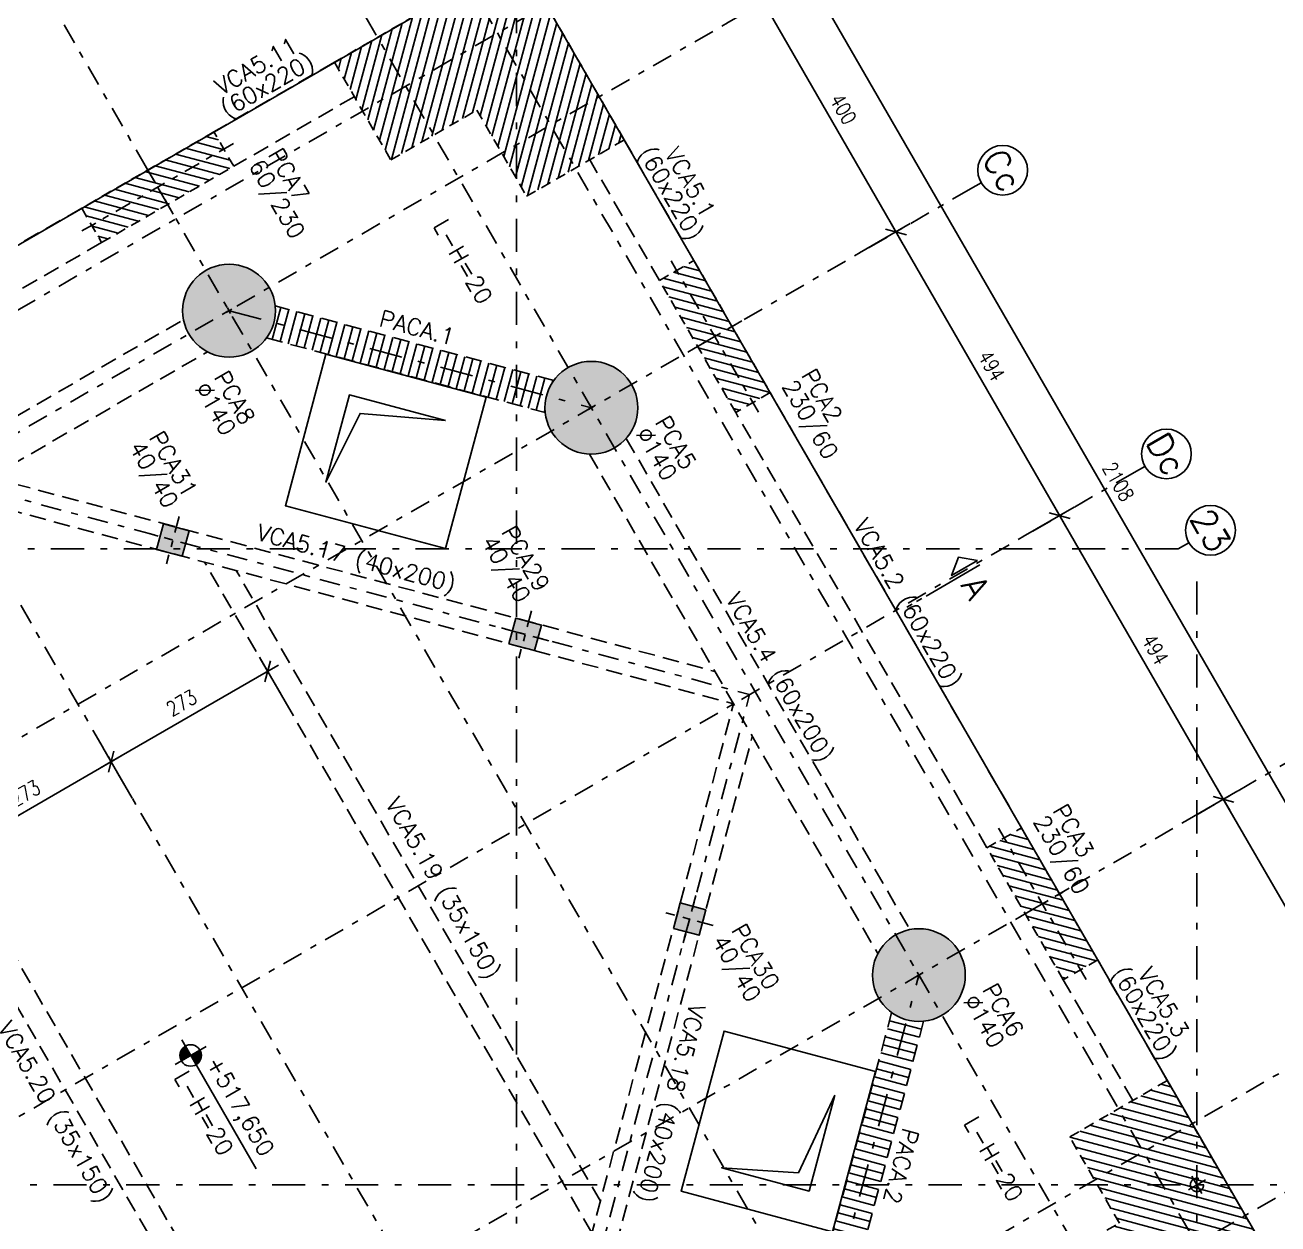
# Model space of a CAD drawing. Header units: metres. Extents: x 661733 to 661987, y 8168511 to 8168781.
# Drawn here: x 661846.17 to 661865.07, y 8168688.12 to 8168706.2 of the extents above; entities that cross this region are included whole.
import ezdxf
from ezdxf.enums import TextEntityAlignment as Align

# ---------------------------------------------------------------- set-up
doc = ezdxf.new("R2010")
doc.units = ezdxf.units.M
doc.header["$MEASUREMENT"] = 0
doc.linetypes.add('SPX-CAMPANARIO$0$DASHDOT2', pattern=[0.5, 0.25, -0.125, 0, -0.125])
doc.linetypes.add('SPX-CAMPANARIO$0$HIDDEN2', pattern=[0.1875, 0.125, -0.0625])
doc.layers.get('0').update_dxf_attribs({"linetype": 'CONTINUOUS'})
doc.layers.get('Defpoints').update_dxf_attribs({"linetype": 'CONTINUOUS'})
for name, color, linetype in [('SPX-CAMPANARIO$0$SP 00 Me1', 9, 'SPX-CAMPANARIO$0$DASHDOT2'), ('SPX-CAMPANARIO$0$SP0Me1', 9, 'SPX-CAMPANARIO$0$DASHDOT2'), ('SPX-CAMPANARIO$0$SP1CRT1', 3, 'CONTINUOUS'), ('SPX-CAMPANARIO$0$SP1INV1', 5, 'SPX-CAMPANARIO$0$HIDDEN2'), ('SPX-CAMPANARIO$0$SP1VST1', 2, 'CONTINUOUS'), ('SPX-CAMPANARIO$0$SP1VST3', 5, 'CONTINUOUS'), ('SPX-CAMPANARIO$0$SP2INV1', 5, 'SPX-CAMPANARIO$0$HIDDEN2'), ('SPX-CAMPANARIO$0$SP3HT2', 254, 'CONTINUOUS'), ('SPX-CAMPANARIO$0$SP3HT3', 9, 'CONTINUOUS'), ('SPX-CAMPANARIO$0$SP4DIM1', 5, 'CONTINUOUS'), ('SPX-CAMPANARIO$0$SP4TN 1', 5, 'CONTINUOUS'), ('SPX-CAMPANARIO$0$SP4TXT 2', 2, 'CONTINUOUS'), ('SPX-CAMPANARIO$0$SP4TXT4', 4, 'CONTINUOUS')]:
    doc.layers.add(name, color=color, linetype=linetype)
doc.styles.add('SPX-CAMPANARIO$0$SP_T-Geral', font='romans.shx')
doc.styles.add('SPX-CAMPANARIO$0$SP_TD_w.8', font='romans.shx', dxfattribs={"width": 0.8})
doc.dimstyles.new('SPX-CAMPANARIO$0$SP_D125cm_18', dxfattribs={"dimtxt": 0.225, "dimasz": 0.025, "dimexe": 0.25, "dimexo": 0.125, "dimgap": 0.125, "dimtad": 1, "dimdec": 1, "dimlfac": 100, "dimdsep": 46, "dimtxsty": 'SPX-CAMPANARIO$0$SP_TD_w.8', "dimblk": 'SPX-CAMPANARIO$0$TIC', "dimcen": 0.0125, "dimdle": 0.125, "dimclrt": 2, "dimadec": 3, "dimazin": 2, "dimtfac": 1, "dimtdec": 1, "dimtmove": 0, "dimatfit": 3, "dimfxl": 0.2, "dimtolj": 1, "dimtzin": 0, "dimarcsym": 0})

# ---------------------------------------------------------------- blocks, each defined once
blk = doc.blocks.new('*U61')
at = {"layer": 'SPX-CAMPANARIO$0$SP 00 Me1', "color": 0, "linetype": 'Continuous'}
blk.add_line((8.374916364184052e-15, -0.1500000000000909), (0, 0), dxfattribs=at)
blk.add_circle((2.512474909253946e-14, -0.4500000000000455), 0.3, dxfattribs=at)
at = {"layer": 'SPX-CAMPANARIO$0$SP 00 Me1', "color": 0, "linetype": 'Continuous', "style": 'SPX-CAMPANARIO$0$SP_T-Geral'}
blk.add_attdef('EIXO?', text='', height=0.3, dxfattribs=at).set_placement((2.512474909253692e-14, -0.45), align=Align.MIDDLE_CENTER)
blk = doc.blocks.new('SPX-CAMPANARIO$0$TIC')
at = {"color": 2, "linetype": 'Continuous'}
blk.add_line((4.59619407771256, 4.596194077712564), (-4.596194077712553, -4.596194077712553), dxfattribs=at)
at = {"color": 5}
blk.add_line((-1, 0), (7.5, 0), dxfattribs=at)
blk = doc.blocks.new('*D77')
at = {"layer": 'Defpoints', "color": 0, "linetype": 'Continuous', "transparency": 16777216}
for p in [(-8.939339828677475, 14.24376711369759), (-10.53933983296156, 13.48399030708721), (-8.939339828677475, 13.48399030615589)]:
    blk.add_point(p, dxfattribs=at)
at = {"layer": 'SPX-CAMPANARIO$0$SP4DIM1', "color": 0, "linetype": 'Continuous', "lineweight": -2, "transparency": 16777216}
for p, q in [((-10.53933983296156, 13.60899030708721), (-10.53933983296156, 14.49376711369759)), ((-8.939339828677475, 13.60899030615589), (-8.939339828677475, 14.49376711369759)), ((-10.51433983296156, 14.24376711369759), (-8.964339828677476, 14.24376711369759))]:
    blk.add_line(p, q, dxfattribs=at)
at = {"layer": 'SPX-CAMPANARIO$0$SP4DIM1', "color": 0, "linetype": 'Continuous', "lineweight": -2, "transparency": 16777216, "xscale": 0.025, "yscale": 0.025, "zscale": 0.025, "rotation": 180}
blk.add_blockref('SPX-CAMPANARIO$0$TIC', (-10.53933983296156, 14.24376711369759), dxfattribs=at)
at = {"layer": 'SPX-CAMPANARIO$0$SP4DIM1', "color": 0, "linetype": 'Continuous', "lineweight": -2, "transparency": 16777216, "xscale": 0.025, "yscale": 0.025, "zscale": 0.025}
blk.add_blockref('SPX-CAMPANARIO$0$TIC', (-8.939339828677475, 14.24376711369759), dxfattribs=at)
at = {"layer": 'SPX-CAMPANARIO$0$SP4DIM1', "color": 2, "linetype": 'Continuous', "transparency": 16777216, "insert": (-9.739339830819517, 14.48126711369759), "char_height": 0.225, "attachment_point": 5, "style": 'SPX-CAMPANARIO$0$SP_TD_w.8'}
blk.add_mtext('\\A1;160', dxfattribs=at)
blk = doc.blocks.new('*D78')
at = {"layer": 'Defpoints', "color": 0, "linetype": 'Continuous', "transparency": 16777216}
for p in [(10.53933982830495, 15.02651978017764), (-10.53933983296156, 14.26674297356726), (10.53933982830495, 14.26674296129786)]:
    blk.add_point(p, dxfattribs=at)
at = {"layer": 'SPX-CAMPANARIO$0$SP4DIM1', "color": 0, "linetype": 'Continuous', "lineweight": -2, "transparency": 16777216}
for p, q in [((-10.53933983296156, 14.39174297356726), (-10.53933983296156, 15.27651978017764)), ((10.53933982830495, 14.39174296129786), (10.53933982830495, 15.27651978017764)), ((-10.51433983296156, 15.02651978017764), (10.51433982830495, 15.02651978017764))]:
    blk.add_line(p, q, dxfattribs=at)
at = {"layer": 'SPX-CAMPANARIO$0$SP4DIM1', "color": 0, "linetype": 'Continuous', "lineweight": -2, "transparency": 16777216, "xscale": 0.025, "yscale": 0.025, "zscale": 0.025, "rotation": 180}
blk.add_blockref('SPX-CAMPANARIO$0$TIC', (-10.53933983296156, 15.02651978017764), dxfattribs=at)
at = {"layer": 'SPX-CAMPANARIO$0$SP4DIM1', "color": 0, "linetype": 'Continuous', "lineweight": -2, "transparency": 16777216, "xscale": 0.025, "yscale": 0.025, "zscale": 0.025}
blk.add_blockref('SPX-CAMPANARIO$0$TIC', (10.53933982830495, 15.02651978017764), dxfattribs=at)
at = {"layer": 'SPX-CAMPANARIO$0$SP4DIM1', "color": 2, "linetype": 'Continuous', "transparency": 16777216, "insert": (-2.328305533817596e-09, 15.26401978017764), "char_height": 0.225, "attachment_point": 5, "style": 'SPX-CAMPANARIO$0$SP_TD_w.8'}
blk.add_mtext('\\A1;2108', dxfattribs=at)
blk = doc.blocks.new('*D79')
at = {"layer": 'Defpoints', "color": 0, "linetype": 'Continuous', "transparency": 16777216}
for p in [(-8.939339828677475, 14.24376711369759), (-8.939339828677475, 13.48399030615589), (-4.939339831471443, 13.48399030848419)]:
    blk.add_point(p, dxfattribs=at)
at = {"layer": 'SPX-CAMPANARIO$0$SP4DIM1', "color": 0, "linetype": 'Continuous', "lineweight": -2, "transparency": 16777216}
for p, q in [((-8.939339828677475, 13.60899030615589), (-8.939339828677475, 14.49376711369759)), ((-4.939339831471443, 13.60899030848419), (-4.939339831471443, 14.49376711369759)), ((-4.964339831471444, 14.24376711369759), (-8.914339828677475, 14.24376711369759))]:
    blk.add_line(p, q, dxfattribs=at)
at = {"layer": 'SPX-CAMPANARIO$0$SP4DIM1', "color": 0, "linetype": 'Continuous', "lineweight": -2, "transparency": 16777216, "xscale": 0.025, "yscale": 0.025, "zscale": 0.025, "rotation": 180}
blk.add_blockref('SPX-CAMPANARIO$0$TIC', (-8.939339828677475, 14.24376711369759), dxfattribs=at)
at = {"layer": 'SPX-CAMPANARIO$0$SP4DIM1', "color": 0, "linetype": 'Continuous', "lineweight": -2, "transparency": 16777216, "xscale": 0.025, "yscale": 0.025, "zscale": 0.025}
blk.add_blockref('SPX-CAMPANARIO$0$TIC', (-4.939339831471443, 14.24376711369759), dxfattribs=at)
at = {"layer": 'SPX-CAMPANARIO$0$SP4DIM1', "color": 2, "linetype": 'Continuous', "transparency": 16777216, "insert": (-6.939339830074459, 14.48126711369759), "char_height": 0.225, "attachment_point": 5, "style": 'SPX-CAMPANARIO$0$SP_TD_w.8'}
blk.add_mtext('\\A1;400', dxfattribs=at)
blk = doc.blocks.new('*D80')
at = {"layer": 'Defpoints', "color": 0, "linetype": 'Continuous', "transparency": 16777216}
for p in [(-1.924236953822741e-09, 14.24376711369759), (-4.939339831471443, 13.48399030848419), (-1.924237000345653e-09, 13.48399030560912)]:
    blk.add_point(p, dxfattribs=at)
at = {"layer": 'SPX-CAMPANARIO$0$SP4DIM1', "color": 0, "linetype": 'Continuous', "lineweight": -2, "transparency": 16777216}
for p, q in [((-4.939339831471443, 13.60899030848419), (-4.939339831471443, 14.49376711369759)), ((-1.92423699269161e-09, 13.60899030560912), (-1.924236938514656e-09, 14.49376711369759)), ((-4.914339831471443, 14.24376711369759), (-0.02500000192423696, 14.24376711369759))]:
    blk.add_line(p, q, dxfattribs=at)
at = {"layer": 'SPX-CAMPANARIO$0$SP4DIM1', "color": 0, "linetype": 'Continuous', "lineweight": -2, "transparency": 16777216, "xscale": 0.025, "yscale": 0.025, "zscale": 0.025, "rotation": 180}
blk.add_blockref('SPX-CAMPANARIO$0$TIC', (-4.939339831471443, 14.24376711369759), dxfattribs=at)
at = {"layer": 'SPX-CAMPANARIO$0$SP4DIM1', "color": 0, "linetype": 'Continuous', "lineweight": -2, "transparency": 16777216, "xscale": 0.025, "yscale": 0.025, "zscale": 0.025}
blk.add_blockref('SPX-CAMPANARIO$0$TIC', (-1.924236953822741e-09, 14.24376711369759), dxfattribs=at)
at = {"layer": 'SPX-CAMPANARIO$0$SP4DIM1', "color": 2, "linetype": 'Continuous', "transparency": 16777216, "insert": (-2.46966991669784, 14.48126711369759), "char_height": 0.225, "attachment_point": 5, "style": 'SPX-CAMPANARIO$0$SP_TD_w.8'}
blk.add_mtext('\\A1;494', dxfattribs=at)
blk = doc.blocks.new('*D81')
at = {"layer": 'Defpoints', "color": 0, "linetype": 'Continuous', "transparency": 16777216}
for p in [(4.939339827807744, 14.2437671122195), (-1.924236769923482e-09, 13.48399030560912), (4.939339827807744, 13.48399030273405)]:
    blk.add_point(p, dxfattribs=at)
at = {"layer": 'SPX-CAMPANARIO$0$SP4DIM1', "color": 0, "linetype": 'Continuous', "lineweight": -2, "transparency": 16777216}
for p, q in [((-1.92423676226944e-09, 13.60899030560912), (-1.924236708092485e-09, 14.4937671122195)), ((4.939339827807744, 13.60899030273405), (4.939339827807744, 14.4937671122195)), ((0.02499999807576328, 14.2437671122195), (4.914339827807744, 14.2437671122195))]:
    blk.add_line(p, q, dxfattribs=at)
at = {"layer": 'SPX-CAMPANARIO$0$SP4DIM1', "color": 0, "linetype": 'Continuous', "lineweight": -2, "transparency": 16777216, "xscale": 0.025, "yscale": 0.025, "zscale": 0.025, "rotation": 180}
blk.add_blockref('SPX-CAMPANARIO$0$TIC', (-1.92423672340057e-09, 14.2437671122195), dxfattribs=at)
at = {"layer": 'SPX-CAMPANARIO$0$SP4DIM1', "color": 0, "linetype": 'Continuous', "lineweight": -2, "transparency": 16777216, "xscale": 0.025, "yscale": 0.025, "zscale": 0.025}
blk.add_blockref('SPX-CAMPANARIO$0$TIC', (4.939339827807744, 14.2437671122195), dxfattribs=at)
at = {"layer": 'SPX-CAMPANARIO$0$SP4DIM1', "color": 2, "linetype": 'Continuous', "transparency": 16777216, "insert": (2.469669912941754, 14.4812671122195), "char_height": 0.225, "attachment_point": 5, "style": 'SPX-CAMPANARIO$0$SP_TD_w.8'}
blk.add_mtext('\\A1;494', dxfattribs=at)
blk = doc.blocks.new('*D82')
at = {"layer": 'Defpoints', "color": 0, "linetype": 'Continuous', "transparency": 16777216}
for p in [(8.93933982681483, 14.24376711369759), (4.939339827807744, 13.48399030708721), (8.93933982681483, 13.4839903047589)]:
    blk.add_point(p, dxfattribs=at)
at = {"layer": 'SPX-CAMPANARIO$0$SP4DIM1', "color": 0, "linetype": 'Continuous', "lineweight": -2, "transparency": 16777216}
for p, q in [((4.939339827807744, 13.60899030708721), (4.939339827807744, 14.49376711369759)), ((8.93933982681483, 13.6089903047589), (8.93933982681483, 14.49376711369759)), ((4.964339827807745, 14.24376711369759), (8.91433982681483, 14.24376711369759))]:
    blk.add_line(p, q, dxfattribs=at)
at = {"layer": 'SPX-CAMPANARIO$0$SP4DIM1', "color": 0, "linetype": 'Continuous', "lineweight": -2, "transparency": 16777216, "xscale": 0.025, "yscale": 0.025, "zscale": 0.025, "rotation": 180}
blk.add_blockref('SPX-CAMPANARIO$0$TIC', (4.939339827807744, 14.24376711369759), dxfattribs=at)
at = {"layer": 'SPX-CAMPANARIO$0$SP4DIM1', "color": 0, "linetype": 'Continuous', "lineweight": -2, "transparency": 16777216, "xscale": 0.025, "yscale": 0.025, "zscale": 0.025}
blk.add_blockref('SPX-CAMPANARIO$0$TIC', (8.93933982681483, 14.24376711369759), dxfattribs=at)
at = {"layer": 'SPX-CAMPANARIO$0$SP4DIM1', "color": 2, "linetype": 'Continuous', "transparency": 16777216, "insert": (6.939339827311287, 14.48126711369759), "char_height": 0.225, "attachment_point": 5, "style": 'SPX-CAMPANARIO$0$SP_TD_w.8'}
blk.add_mtext('\\A1;400', dxfattribs=at)
blk = doc.blocks.new('*D92')
at = {"layer": 'Defpoints', "color": 0, "linetype": 'Continuous', "transparency": 16777216}
for p in [(1.895115945769265, 15.53933982830494), (-14.63931542541832, 10.53933983085618), (15.53933983109891, 10.53933982271701), (13.39672653883932, 9.505170608980052), (15.53933983016759, 7.661843483356268)]:
    blk.add_point(p, dxfattribs=at)
at = {"layer": 'SPX-CAMPANARIO$0$SP4DIM1', "color": 0, "linetype": 'Continuous', "lineweight": -2, "transparency": 16777216}
blk.add_arc((10.55536997732336, 10.53933982406118), 3.023708497043206, 330.473722401157, 359.5262775443127, dxfattribs=at)
at = {"layer": 'SPX-CAMPANARIO$0$SP4DIM1', "color": 0, "linetype": 'Continuous', "lineweight": -2, "transparency": 16777216, "xscale": 0.025, "yscale": 0.025, "zscale": 0.025}
for p, rotation in [((13.57907847436657, 10.53933982324569), 89.76313876443008), ((13.17397834837051, 9.027485573753598), 240.2368611810396)]:
    blk.add_blockref('SPX-CAMPANARIO$0$TIC', p, dxfattribs=dict(at, rotation=rotation))
at = {"layer": 'SPX-CAMPANARIO$0$SP4DIM1', "color": 2, "linetype": 'Continuous', "transparency": 16777216, "insert": (13.24664072170028, 9.81821600011925), "char_height": 0.225, "attachment_point": 5, "rotation": 74.99999997273477, "style": 'SPX-CAMPANARIO$0$SP_TD_w.8'}
blk.add_mtext('\\A1;30°', dxfattribs=at)
blk = doc.blocks.new('SPX-CAMPANARIO$0$SP_P_L_F')
at = {"layer": 'SPX-CAMPANARIO$0$SP3HT3'}
h = blk.add_hatch(dxfattribs=at)
h.set_pattern_fill('ANSI31', color=256)
h.set_pattern_definition([(45, (-0.4499999999767397, -1.949999991245568), (-0.08838834764831845, 0.08838834764831845), [])])
h.paths.add_polyline_path([(-2.349999999976717, 0.8500000089406967), (0.8499999999767169, 0.8500000089406967), (0.8499999999767169, -2.349999991245568), (-0.8499999999767169, -2.349999991245568), (-0.8499999999767169, -0.8499999912455678), (-2.349999999976717, -0.8499999921768904)])
at = {"layer": 'SPX-CAMPANARIO$0$SP2INV1', "ltscale": 1.25}
blk.add_lwpolyline([(-2.349999999976717, 0.8500000089406967), (0.8499999999767169, 0.8500000089406967), (0.8499999999767169, -2.349999991245568), (-0.8499999999767169, -2.349999991245568), (-0.8499999999767169, -0.8499999912455678), (-2.349999999976717, -0.8499999921768904), (-2.349999999976717, 0.8500000089406967)], dxfattribs=at)
blk = doc.blocks.new('SPX-CAMPANARIO$0$SP_P_140')
at = {"layer": 'SPX-CAMPANARIO$0$SP3HT2', "linetype": 'Continuous'}
h = blk.add_hatch(color=256, dxfattribs=at)
h.dxf.hatch_style = 1
edge = h.paths.add_edge_path()
edge.add_arc((0, 0), 0.6999999999827026, 0, 360)
at = {"layer": 'Defpoints'}
for p, q in [((-0.04999999981373549, 0), (0.05000000074505806, -9.313225746154785e-10)), ((-9.313225746154785e-10, -0.04999999981373549), (-9.313225746154785e-10, 0.04999999981373549))]:
    blk.add_line(p, q, dxfattribs=at)
at = {"layer": 'SPX-CAMPANARIO$0$SP1CRT1', "ltscale": 10}
blk.add_circle((0, 0), 0.6999999999827026, dxfattribs=at)
blk = doc.blocks.new('SPX-CAMPANARIO$0$SP_P_60_230_F')
at = {"layer": 'SPX-CAMPANARIO$0$SP3HT3'}
h = blk.add_hatch(dxfattribs=at)
h.set_pattern_fill('ANSI31', color=256)
h.set_pattern_definition([(45, (0.1000000001862418, 0.8300000023096799), (-0.08838834764831845, 0.08838834764831845), [])])
h.paths.add_polyline_path([(-0.3000000006693405, 1.069999998621642), (0.2999999997380186, 1.069999998621642), (0.3000000010784574, -1.230000001378357), (-0.2999999993289014, -1.230000001378357)])
at = {"layer": 'SPX-CAMPANARIO$0$SP0Me1'}
for p, q in [((-9.313221860374199e-10, 1.239999995753169), (9.313225746154785e-10, -1.399999999441206)), ((0.4699999978765845, -0.0800000013783575), (-0.469999996945262, -0.0800000013783575))]:
    blk.add_line(p, q, dxfattribs=at)
at = {"layer": 'SPX-CAMPANARIO$0$SP2INV1', "ltscale": 1.25}
blk.add_lwpolyline([(-0.3000000007450581, -1.230000001378357), (0.2999999998137355, -1.230000001378357), (0.2999999998137359, 1.069999998621642), (-0.3000000007450577, 1.069999998621642)], close=True, dxfattribs=at)
blk = doc.blocks.new('SPX-CAMPANARIO$0$SP_P_40_40')
at = {"layer": 'SPX-CAMPANARIO$0$SP3HT2', "linetype": 'Continuous'}
h = blk.add_hatch(color=256, dxfattribs=at)
h.dxf.hatch_style = 1
h.paths.add_polyline_path([(-0.2000000001862645, -0.2000000001862645), (0.2000000001862645, -0.1999999992549419), (0.2000000011175871, 0.2000000020489097), (-0.2000000011175871, 0.2000000020489097)])
at = {"layer": 'SPX-CAMPANARIO$0$SP0Me1'}
for p, q in [((0, 0.3699999982491136), (9.313225746154785e-10, -0.369999997317791)), ((0.3699999991804361, 9.313225746154785e-10), (-0.3699999963864684, 9.313225746154785e-10))]:
    blk.add_line(p, q, dxfattribs=at)
at = {"layer": 'SPX-CAMPANARIO$0$SP1CRT1', "ltscale": 10}
blk.add_lwpolyline([(-0.2000000001862645, -0.2000000001862645), (0.2000000001862645, -0.1999999992549419), (0.2000000011175871, 0.2000000020489097), (-0.2000000011175871, 0.2000000020489097)], close=True, dxfattribs=at)
blk = doc.blocks.new('SPX-CAMPANARIO$0$ELEV01')
at = {"layer": 'SPX-CAMPANARIO$0$SP1VST1'}
for points in [[(-7.639565990306437, 5.87651779782027), (-5.968244169838727, 4.205195969901979), (-4.200477211736143, 5.97296292707324), (-5.871799036860466, 7.644284752197564)], [(7.639565980993211, 5.876517805270851), (5.968244162388146, 4.205195975489914), (4.200477202422917, 5.972962931729853), (5.871799025684595, 7.644284756854177)]]:
    blk.add_lwpolyline(points, close=True, dxfattribs=at)
at = {"layer": 'SPX-CAMPANARIO$0$SP1VST3'}
for points in [[(-5.871799037791789, 6.93717797100544), (-6.932459209114313, 5.876517796888947), (-5.968244167976081, 4.912302752025425), (-6.611035347916186, 5.876517796888947), (-5.871799038723111, 6.93717797100544)], [(5.871799026615918, 6.937177976593375), (6.932459199801087, 5.876517802476883), (5.968244160525501, 4.912302758544683), (6.61103533860296, 5.876517803408206), (5.871799028478563, 6.937177976593375)]]:
    blk.add_lwpolyline(points, dxfattribs=at)
blk = doc.blocks.new('SPX-CAMPANARIO$0$SP_IND_CORTE2')
for p, q in [((-0.2700000000004366, 0), (-1.020000000000437, 0)), ((-0.1350000000002183, 0), (-0.2099999999991269, 0)), ((0, 0), (-0.0750000000007276, 0))]:
    blk.add_line(p, q)
blk.add_lwpolyline([(-1.020000000000437, 0.06000000000000227), (-0.6599999999998545, 0.06000000000000227), (-0.8400000000001455, 0.210000000000008)], close=True)
at = {"style": 'SPX-CAMPANARIO$0$SP_T-Geral'}
blk.add_attdef('1', text='', height=0.3, dxfattribs=at).set_placement((-0.8400000000001455, -0.1999999999999886), align=Align.MIDDLE_CENTER)
blk = doc.blocks.new('*D57')
at = {"layer": 'Defpoints', "color": 0, "linetype": 'Continuous', "transparency": 16777216}
for p in [(-3.937713556922972, -1.49011609786204e-08), (-3.177936743944883, -1.490116119384766e-08), (-3.177936690859497, -2.725000018253922)]:
    blk.add_point(p, dxfattribs=at)
at = {"layer": 'SPX-CAMPANARIO$0$SP4DIM1', "color": 0, "linetype": 'Continuous', "lineweight": -2, "transparency": 16777216}
for p, q in [((-3.302936743944883, -1.490116115843804e-08), (-4.187713556922972, -1.490116090780117e-08)), ((-3.937713556922973, -2.700000018253923), (-3.937713556922972, -0.02500001490116098)), ((-3.302936690859497, -2.725000018253922), (-4.187713556922973, -2.725000018253922))]:
    blk.add_line(p, q, dxfattribs=at)
at = {"layer": 'SPX-CAMPANARIO$0$SP4DIM1', "color": 0, "linetype": 'Continuous', "lineweight": -2, "transparency": 16777216, "xscale": 0.025, "yscale": 0.025, "zscale": 0.025}
for p, rotation in [((-3.937713556922972, -1.49011609786204e-08), 90), ((-3.937713556922973, -2.725000018253922), 270)]:
    blk.add_blockref('SPX-CAMPANARIO$0$TIC', p, dxfattribs=dict(at, rotation=rotation))
at = {"layer": 'SPX-CAMPANARIO$0$SP4DIM1', "color": 2, "linetype": 'Continuous', "transparency": 16777216, "insert": (-4.175213556922972, -1.362500016577542), "char_height": 0.225, "attachment_point": 5, "rotation": 90, "style": 'SPX-CAMPANARIO$0$SP_TD_w.8'}
blk.add_mtext('\\A1;273', dxfattribs=at)
blk = doc.blocks.new('*D58')
at = {"layer": 'Defpoints', "color": 0, "linetype": 'Continuous', "transparency": 16777216}
for p in [(-3.17793670669198, 2.724999990314245), (-3.937713556922972, -1.396983840400492e-08), (-3.177936743013561, -1.396983861923218e-08)]:
    blk.add_point(p, dxfattribs=at)
at = {"layer": 'SPX-CAMPANARIO$0$SP4DIM1', "color": 0, "linetype": 'Continuous', "lineweight": -2, "transparency": 16777216}
for p, q in [((-3.30293670669198, 2.724999990314245), (-4.187713556922971, 2.724999990314245)), ((-3.937713556922972, 2.699999990314245), (-3.937713556922972, 0.0249999860301616)), ((-3.302936743013561, -1.396983858382256e-08), (-4.187713556922972, -1.396983833318569e-08))]:
    blk.add_line(p, q, dxfattribs=at)
at = {"layer": 'SPX-CAMPANARIO$0$SP4DIM1', "color": 0, "linetype": 'Continuous', "lineweight": -2, "transparency": 16777216, "xscale": 0.025, "yscale": 0.025, "zscale": 0.025}
for p, rotation in [((-3.937713556922972, 2.724999990314245), 90), ((-3.937713556922972, -1.396983840400492e-08), 270)]:
    blk.add_blockref('SPX-CAMPANARIO$0$TIC', p, dxfattribs=dict(at, rotation=rotation))
at = {"layer": 'SPX-CAMPANARIO$0$SP4DIM1', "color": 2, "linetype": 'Continuous', "transparency": 16777216, "insert": (-4.175213556922972, 1.362499988172203), "char_height": 0.225, "attachment_point": 5, "rotation": 90, "style": 'SPX-CAMPANARIO$0$SP_TD_w.8'}
blk.add_mtext('\\A1;273', dxfattribs=at)
blk = doc.blocks.new('SPX-CAMPANARIO$0$SP_EIXOS_CAMP')
at = {"layer": 'SPX-CAMPANARIO$0$SP0Me1', "ltscale": 2}
for p, q in [((1.329643950142471, 15.53933982830494), (-14.63931542541832, -12.11970775347996)), ((12.40270331296169, 15.53933982830494), (-5.020952300990981, -14.63931541889906)), ((1.895115945769266, 15.53933982830494), (15.53933983016759, 7.661843483356268)), ((-14.63931542541832, 13.23869983571336), (15.53933983016759, -4.18495492732394)), ((9.625806368193071, 10.98942108435192), (9.925806368193072, 10.98942108435192)), ((9.775806368193072, 10.83942108435192), (9.775806368193072, 11.13942108435192))]:
    blk.add_line(p, q, dxfattribs=at)
at = {"layer": 'SPX-CAMPANARIO$0$SP0Me1', "ltscale": 1.25}
for p, q in [((-10.53933983296156, 15.53933982923627), (-10.53933983296156, -14.63931541889906)), ((-8.939339828677475, 15.53933982830495), (-8.939339829581828, -14.63931541889906)), ((-4.939339831471443, 15.53933982830495), (-4.939339831471443, -14.63931541889906)), ((-1.862645149230957e-09, 15.53933982923627), (-2.766997046325639e-09, -14.63931541889906)), ((4.939339827746153, 15.53933982830495), (4.939339828650505, -14.63931541889906)), ((8.93933982681483, 15.53933982830495), (8.93933982681483, -14.63931541889906)), ((10.53933982830495, 15.53933982923627), (10.53933982830495, -14.63931541889906)), ((-14.63931542541832, 10.53933983085618), (15.53933983109891, 10.53933982271701)), ((-14.63931542541832, 8.939339843335901), (15.53933983016759, 8.939339835196733)), ((-14.63931542541832, 4.939339844240252), (15.53933983109891, 4.939339835196733)), ((-14.63931542541832, 3.509524878347265e-09), (15.53933983016759, -3.725290298461914e-09))]:
    blk.add_line(p, q, dxfattribs=at)
at = {"layer": 'SPX-CAMPANARIO$0$SP0Me1', "ltscale": 2}
blk.add_circle((9.775806368193072, 10.98942108435191), 0.1, dxfattribs=at)
at = {"layer": 'SPX-CAMPANARIO$0$SP0Me1'}
ref = blk.add_blockref('*U61', (-4.939339840154721, 15.53933733269572), dxfattribs=dict(at, xscale=-1.25, yscale=1.25, zscale=1.25, rotation=180))
ref.add_attrib('EIXO?', 'Cc', dxfattribs={"layer": 'SPX-CAMPANARIO$0$SP 00 Me1', "color": 0, "linetype": 'Continuous', "height": 0.3750000000000001, "rotation": 3.201653208998473e-08, "style": 'SPX-CAMPANARIO$0$SP_T-Geral'}).set_placement((-4.939339841051119, 16.1018373317644), align=Align.MIDDLE_CENTER)
ref = blk.add_blockref('*U61', (-1.054592273617995e-08, 15.53933733545579), dxfattribs=dict(at, xscale=-1.25, yscale=1.25, zscale=1.25, rotation=180))
ref.add_attrib('EIXO?', 'Dc', dxfattribs={"layer": 'SPX-CAMPANARIO$0$SP 00 Me1', "color": 0, "linetype": 'Continuous', "height": 0.3750000000000001, "rotation": 3.201653208998473e-08, "style": 'SPX-CAMPANARIO$0$SP_T-Geral'}).set_placement((-1.086024398189167e-08, 16.10183733568862), align=Align.MIDDLE_CENTER)
ref = blk.add_blockref('*U61', (1.329643950142471, 15.53933982830494), dxfattribs=dict(at, xscale=-1.25, yscale=1.25, zscale=1.25, rotation=180))
ref.add_attrib('EIXO?', '23', dxfattribs={"layer": 'SPX-CAMPANARIO$0$SP 00 Me1', "color": 0, "linetype": 'Continuous', "height": 0.3750000000000001, "rotation": 3.201653208998473e-08, "style": 'SPX-CAMPANARIO$0$SP_T-Geral'}).set_placement((1.32964394982815, 16.10183982853777), align=Align.MIDDLE_CENTER)
at = {"layer": 'SPX-CAMPANARIO$0$SP4DIM1', "linetype": 'Continuous'}
dim = blk.add_angular_dim_2l(base=(13.39672653883932, 9.505170608980052), line1=((1.895115945769266, 15.53933982830494), (15.53933983016759, 7.661843483356268)), line2=((-14.63931542541832, 10.53933983085618), (15.53933983109891, 10.53933982271701)), dimstyle='SPX-CAMPANARIO$0$SP_D125cm_18', dxfattribs=at)
dim.commit()
dim.dimension.update_dxf_attribs({"geometry": '*D92', "text_midpoint": (13.24664072170028, 9.818216000119248)})
for base, p1, p2, picture, middle in [((10.53933982830495, 15.02651978017764), (-10.53933983296156, 14.26674297356726), (10.53933982830495, 14.26674296129786), '*D78', (-2.328305533817596e-09, 15.26401978017764)), ((4.939339827807744, 14.2437671122195), (-1.924236769923482e-09, 13.48399030560912), (4.939339827807744, 13.48399030273405), '*D81', (2.469669912941754, 14.4812671122195))]:
    dim = blk.add_linear_dim(base=base, p1=p1, p2=p2, dimstyle='SPX-CAMPANARIO$0$SP_D125cm_18', override={"dimdec": 0}, dxfattribs=at)
    dim.commit()
    dim.dimension.update_dxf_attribs({"geometry": picture, "text_midpoint": middle})
for base, p1, p2, picture, middle in [((-8.939339828677475, 14.24376711369759), (-10.53933983296156, 13.48399030708721), (-8.939339828677475, 13.48399030615589), '*D77', (-9.739339830819517, 14.48126711369759)), ((8.93933982681483, 14.24376711369759), (4.939339827807744, 13.48399030708721), (8.93933982681483, 13.4839903047589), '*D82', (6.939339827311287, 14.48126711369759))]:
    dim = blk.add_linear_dim(base=base, p1=p1, p2=p2, dimstyle='SPX-CAMPANARIO$0$SP_D125cm_18', dxfattribs=at)
    dim.commit()
    dim.dimension.update_dxf_attribs({"geometry": picture, "text_midpoint": middle})
dim = blk.add_linear_dim(base=(-8.939339828677475, 14.24376711369759), p1=(-4.939339831471443, 13.48399030848419), p2=(-8.939339828677475, 13.48399030615589), angle=180, dimstyle='SPX-CAMPANARIO$0$SP_D125cm_18', dxfattribs=at)
dim.commit()
dim.dimension.update_dxf_attribs({"geometry": '*D79', "text_midpoint": (-6.939339830074459, 14.48126711369759)})
dim = blk.add_linear_dim(base=(-1.924236953822741e-09, 14.24376711369759), p1=(-4.939339831471443, 13.48399030848419), p2=(-1.924237000345653e-09, 13.48399030560912), angle=7.016709298534877e-15, dimstyle='SPX-CAMPANARIO$0$SP_D125cm_18', override={"dimdec": 0}, dxfattribs=at)
dim.commit()
dim.dimension.update_dxf_attribs({"geometry": '*D80', "text_midpoint": (-2.46966991669784, 14.48126711369759)})
blk = doc.blocks.new('SPX-CAMPANARIO$0$02')
at = {"layer": 'SPX-CAMPANARIO$0$SP1INV1', "ltscale": 2}
for p, q in [((-8.56433982681483, 4.656612873077393e-09), (3.725290298461914e-08, 8.564339827746153)), ((-8.56433982681483, 0.5656854286789894), (-0.5656853877007961, 8.56433983054012)), ((8.564339822158217, 1.676380634307861e-08), (-5.401670932769775e-08, 8.564339827746153)), ((8.56433981936425, 0.5656854407861829), (0.5656853709369898, 8.564339831471443)), ((5.48933981359005, 3.075000001117587), (-5.489339816384017, 3.075000001117587)), ((5.839339816942811, 2.725000000558794), (-5.839339816942811, 2.724999999627471)), ((5.839339811354876, -2.725000000558794), (-5.839339820668101, -2.724999998696148)), ((5.489339811727405, -3.074999998323619), (-5.489339820109308, -3.074999998323619))]:
    blk.add_line(p, q, dxfattribs=at)
at = {"layer": 'SPX-CAMPANARIO$0$SP4DIM1', "linetype": 'Continuous'}
for base, p1, p2, angle, picture, middle in [((-3.937713556922972, -1.396983840400492e-08), (-3.17793670669198, 2.724999990314245), (-3.177936743013561, -1.396983861923218e-08), 269.9999991462263, '*D58', (-4.175213556922972, 1.362499988172203)), ((-3.937713556922972, -1.49011609786204e-08), (-3.177936690859497, -2.725000018253922), (-3.177936743944883, -1.490116119384766e-08), 90.00000117393877, '*D57', (-4.175213556922972, -1.362500016577542))]:
    dim = blk.add_linear_dim(base=base, p1=p1, p2=p2, angle=angle, dimstyle='SPX-CAMPANARIO$0$SP_D125cm_18', override={"dimdec": 0}, dxfattribs=at)
    dim.commit()
    dim.dimension.update_dxf_attribs({"geometry": picture, "text_midpoint": middle})
blk = doc.blocks.new('SPX-CAMPANARIO')
at = {"layer": 'SPX-CAMPANARIO$0$SP3HT3'}
h = blk.add_hatch(dxfattribs=at)
h.set_pattern_fill('ANSI31', color=256, angle=-269.9999999999999)
h.set_pattern_definition([(75.00000003911606, (661313.9104535133, 8168481.812456258), (-0.1207407283082206, 0.03235238055538492), [])])
h.paths.add_polyline_path([(661854.145825957, 8168700.841502456, 0.09155635214682219), (661854.0365290772, 8168700.611969421), (661849.9247236168, 8168701.713724372, 0.09155635140183307), (661849.9448362598, 8168701.96715425)])
h.paths.add_polyline_path([(661854.0365290772, 8168700.611969421, 0.0915563523672426), (661854.0164164342, 8168700.358539542), (661849.8154267361, 8168701.484191336, 0.09155635285831994), (661849.9247236168, 8168701.713724372)])
h = blk.add_hatch(dxfattribs=at)
h.set_pattern_fill('ANSI31', color=256)
h.set_pattern_definition([(345.0000000391159, (661313.9104535133, 8168481.812456258), (0.03235238055538506, 0.1207407283082206), [])])
h.paths.add_polyline_path([(661859.7242735362, 8168691.179347834, -0.09155635214682219), (661859.470843657, 8168691.199460476), (661858.3690887076, 8168687.087655015, -0.09155635140183307), (661858.5986217405, 8168686.978358136)])
h.paths.add_polyline_path([(661859.470843657, 8168691.199460476, -0.0915563523672426), (661859.2413106217, 8168691.308757355), (661858.1156588265, 8168687.107767658, -0.09155635285831994), (661858.3690887076, 8168687.087655015)])
at = {"layer": 'SPX-CAMPANARIO$0$SP 00 Me1', "ltscale": 2}
for p, q in [((661849.2485755353, 8168701.8948977), (661854.7126771518, 8168700.430796091)), ((661858.1879153762, 8168686.411506937), (661859.6520169878, 8168691.875608552))]:
    blk.add_line(p, q, dxfattribs=at)
at = {"layer": 'SPX-CAMPANARIO$0$SP0Me1', "ltscale": 1.25}
for p, q in [((661845.0172041745, 8168699.345168217), (661857.1002931119, 8168696.105828447)), ((661853.864099199, 8168684.021896588), (661857.1002931041, 8168696.105828442))]:
    blk.add_line(p, q, dxfattribs=at)
at = {"layer": 'SPX-CAMPANARIO$0$SP1INV1', "ltscale": 2}
for p, q in [((661850.8381580989, 8168705.641659945), (661849.0195047484, 8168704.591659942)), ((661851.1381580993, 8168705.122044703), (661849.3195047488, 8168704.072044699)), ((661856.2594393676, 8168702.651725312), (661855.2094393538, 8168704.47037866)), ((661855.7398241267, 8168702.351725308), (661854.6898241139, 8168704.170378658)), ((661847.0276463198, 8168703.441659939), (661840.4643172104, 8168699.652320108)), ((661847.32764632, 8168702.922044697), (661840.7643172105, 8168699.132704866)), ((661854.1458259533, 8168700.841502456), (661849.9448362555, 8168701.967154247)), ((661841.1549361253, 8168697.481840417), (661848.5620274112, 8168701.758326571)), ((661849.8154267335, 8168701.484191334), (661854.0164164305, 8168700.358539542)), ((661841.3927778807, 8168696.926338096), (661848.9241856572, 8168701.274598409)), ((661861.1987792167, 8168694.096537782), (661857.4094393731, 8168700.659866884)), ((661860.679163975, 8168693.796537781), (661856.8898241308, 8168700.359866883)), ((661855.2389597365, 8168699.969247934), (661859.5154458618, 8168692.562156631)), ((661854.6834574159, 8168699.73140618), (661859.0317176975, 8168692.199998387)), ((661863.3987792309, 8168690.286026008), (661862.3487792227, 8168692.104679356)), ((661862.8791639891, 8168689.986026007), (661861.8291639814, 8168691.804679355)), ((661858.1156588269, 8168687.107767657), (661859.2413106214, 8168691.308757354)), ((661859.7242735352, 8168691.179347832), (661858.5986217398, 8168686.978358136))]:
    blk.add_line(p, q, dxfattribs=at)
at = {"layer": 'SPX-CAMPANARIO$0$SP1VST1'}
blk.add_lwpolyline([(661853.609439392, 8168707.24165995), (661864.9987792361, 8168687.514744706), (661845.2718639844, 8168676.125404857), (661833.8825241403, 8168695.852320101)], close=True, dxfattribs=at)
at = {"layer": 'SPX-CAMPANARIO$0$SP4TN 1', "color": 9}
for p, q in [((661848.5351493303, 8168690.898189147), (661849.6578725623, 8168688.953575469)), ((661848.9039761894, 8168690.799362288), (661848.4363224714, 8168690.529362288))]:
    blk.add_line(p, q, dxfattribs=at)
blk.add_circle((661848.6701493303, 8168690.664362286), 0.1619999999999986, dxfattribs=at)
for points in [[(661848.6701493303, 8168690.664362286), (661848.5891493303, 8168690.804658403), (661848.5136693462, 8168690.706290974)], [(661848.6701493303, 8168690.664362286), (661848.529853215, 8168690.583362288), (661848.5136693462, 8168690.706290974)], [(661848.6701493303, 8168690.664362286), (661848.8104454458, 8168690.745362286), (661848.8266293143, 8168690.622433602)], [(661848.6701493303, 8168690.664362286), (661848.7511493303, 8168690.524066173), (661848.8266293143, 8168690.622433602)]]:
    blk.add_solid(points, dxfattribs=at)
for name, p, rotation in [('SPX-CAMPANARIO$0$02', (661849.4406516774, 8168691.683532394), 300.000000039103), ('SPX-CAMPANARIO$0$ELEV01', (661849.4406516837, 8168691.683532397), 300.000000039116)]:
    blk.add_blockref(name, p, dxfattribs=dict(rotation=rotation))
at = {"layer": 'SPX-CAMPANARIO$0$SP 00 Me1', "linetype": 'Continuous', "rotation": 300.000000039103}
blk.add_blockref('SPX-CAMPANARIO$0$SP_EIXOS_CAMP', (661849.4406516833, 8168691.683532397), dxfattribs=at)
at = {"layer": 'SPX-CAMPANARIO$0$SP1CRT1', "xscale": -1}
for name, p, rotation in [('SPX-CAMPANARIO$0$SP_P_L_F', (661853.2983177904, 8168706.080538349), 300.000000039103), ('SPX-CAMPANARIO$0$SP_P_60_230_F', (661856.6146317788, 8168701.43651404), 209.9999999799353), ('SPX-CAMPANARIO$0$SP_P_60_230_F', (661861.5539716075, 8168692.8813265), 209.9999999799353), ('SPX-CAMPANARIO$0$SP_P_40_40', (661856.1945879301, 8168692.720698784), 255.1368932482586), ('SPX-CAMPANARIO$0$SP_P_140', (661859.6520169878, 8168691.875608553), 300.0000000450238)]:
    blk.add_blockref(name, p, dxfattribs=dict(at, rotation=rotation))
at = {"layer": 'SPX-CAMPANARIO$0$SP1CRT1'}
for name, p, rotation in [('SPX-CAMPANARIO$0$SP_P_60_230_F', (661848.242857568, 8168703.79685232), 300.000000039103), ('SPX-CAMPANARIO$0$SP_P_140', (661849.2485755353, 8168701.8948977), 300.000000039103), ('SPX-CAMPANARIO$0$SP_P_140', (661854.7126771518, 8168700.430796091), 300.000000039103), ('SPX-CAMPANARIO$0$SP_P_40_40', (661848.4023148539, 8168698.436792878), 344.8631068076185), ('SPX-CAMPANARIO$0$SP_P_40_40', (661853.7158322372, 8168697.014029577), 344.8631068076185), ('SPX-CAMPANARIO$0$SP_P_L_F', (661863.8376576336, 8168687.825866291), 300.000000039103)]:
    blk.add_blockref(name, p, dxfattribs=dict(at, rotation=rotation))
at = {"layer": 'SPX-CAMPANARIO$0$SP4TXT4'}
ref = blk.add_blockref('SPX-CAMPANARIO$0$SP_IND_CORTE2', (661859.4691625496, 8168697.423785533), dxfattribs=dict(at, xscale=-1.25, yscale=1.25, zscale=1.25, rotation=30.00000021257377))
ref.add_attrib('Nº', 'A', dxfattribs={"height": 0.3749999999999999, "rotation": 300.0000000646171, "style": 'SPX-CAMPANARIO$0$SP_T-Geral'}).set_placement((661860.5091011105, 8168697.722559111), align=Align.MIDDLE_CENTER)
at = {"layer": 'SPX-CAMPANARIO$0$SP4TN 1', "insert": (661848.8304494747, 8168690.525377908), "char_height": 0.25, "attachment_point": 7, "rotation": 300.00000003910304, "style": 'SPX-CAMPANARIO$0$SP_T-Geral'}
blk.add_mtext_dynamic_manual_height_columns('+517,650', width=1.269714283868041, gutter_width=12.5, heights=[0], dxfattribs=at)
at = {"layer": 'SPX-CAMPANARIO$0$SP4TXT 2', "line_spacing_factor": 0.8, "style": 'SPX-CAMPANARIO$0$SP_T-Geral'}
for s, insert, char_height, attachment_point, rotation in [('VCA5.11\\P(60x220)', (661849.9288313662, 8168705.116659925), 0.25, 8, 30.00000005027063), ('PCA7\\P60/230', (661849.7575710481, 8168704.209492346), 0.25, 4, 300.00000003910304), ('VCA5.1\\P(60x220)', (661855.7344393607, 8168703.561051986), 0.25, 8, 300.00000003910304), ('L-H=20', (661852.7777927129, 8168702.635181653), 0.25, 5, 300.00000003910304), ('PACA.1', (661852.0531745689, 8168701.518095345), 0.25, 8, 345.0000000905396), ('PCA8\\P%%C140', (661848.9752175295, 8168700.872256977), 0.25, 4, 300.00000003910304), ('PCA2\\P230/60', (661857.7975056733, 8168700.883917073), 0.25, 4, 300.00000003910304), ('PCA5\\P%%C140', (661855.6270260352, 8168700.19329812), 0.25, 4, 300.00000003910304), ('PCA31\\P40/40', (661848.4981217114, 8168699.014435081), 0.2499999999999999, 6, 299.9999999347093), ('VCA5.2 (60x220)', (661859.3041092895, 8168697.378202313), 0.25, 8, 300.00000003910304), ('VCA5.17 (40x200)', (661851.116672227, 8168697.963230611), 0.25, 8, 344.99999989456427), ('PCA29\\P40/40', (661853.8113895375, 8168697.590749241), 0.2499999999999999, 6, 299.99999993470936), ('VCA5.4 (60x200)', (661857.3772027915, 8168696.26570226), 0.25, 8, 300.00000003910304), ('VCA5.19 (35x150)', (661852.2974704986, 8168693.083344634), 0.25, 8, 300.00000003910304), ('PCA3\\P230/60', (661861.5868454906, 8168694.320587994), 0.25, 4, 300.00000003910304), ('PCA30\\P40/40', (661856.7418204609, 8168692.515094), 0.2499999999999999, 4, 300.00000013960664), ('VCA5.3\\P(60x220)', (661862.8737792271, 8168691.195352682), 0.25, 8, 300.00000003910304), ('PCA6\\P%%C140', (661860.5663658483, 8168691.638110622), 0.25, 4, 300.00000003910304), ('VCA5.18 (40x200)', (661855.7170401782, 8168689.995159599), 0.25, 8, 255.00000018493202), ('VCA5.20 (35x150)', (661846.7398245244, 8168689.874636232), 0.2499999999999999, 2, 299.9999999046872), ('L-H=20', (661848.8702974503, 8168689.795277885), 0.25, 5, 300.00000003910304), ('L-H=20', (661860.7781668848, 8168689.103351166), 0.25, 5, 300.00000003910304)]:
    blk.add_mtext(s, dxfattribs=dict(at, insert=insert, char_height=char_height, attachment_point=attachment_point, rotation=rotation))
at = {"layer": 'SPX-CAMPANARIO$0$SP4TXT 2', "insert": (661859.2638944758, 8168689.028762127), "char_height": 0.25, "width": 0.03592788827945519, "attachment_point": 8, "rotation": 254.99999998080483, "line_spacing_factor": 0.8, "style": 'SPX-CAMPANARIO$0$SP_T-Geral'}
blk.add_mtext('PACA.2', dxfattribs=at)

msp = doc.modelspace()

# ---------------------------------------------------------------- block references
msp.add_blockref('SPX-CAMPANARIO', (0, 0))

doc.saveas('drawing.dxf')
